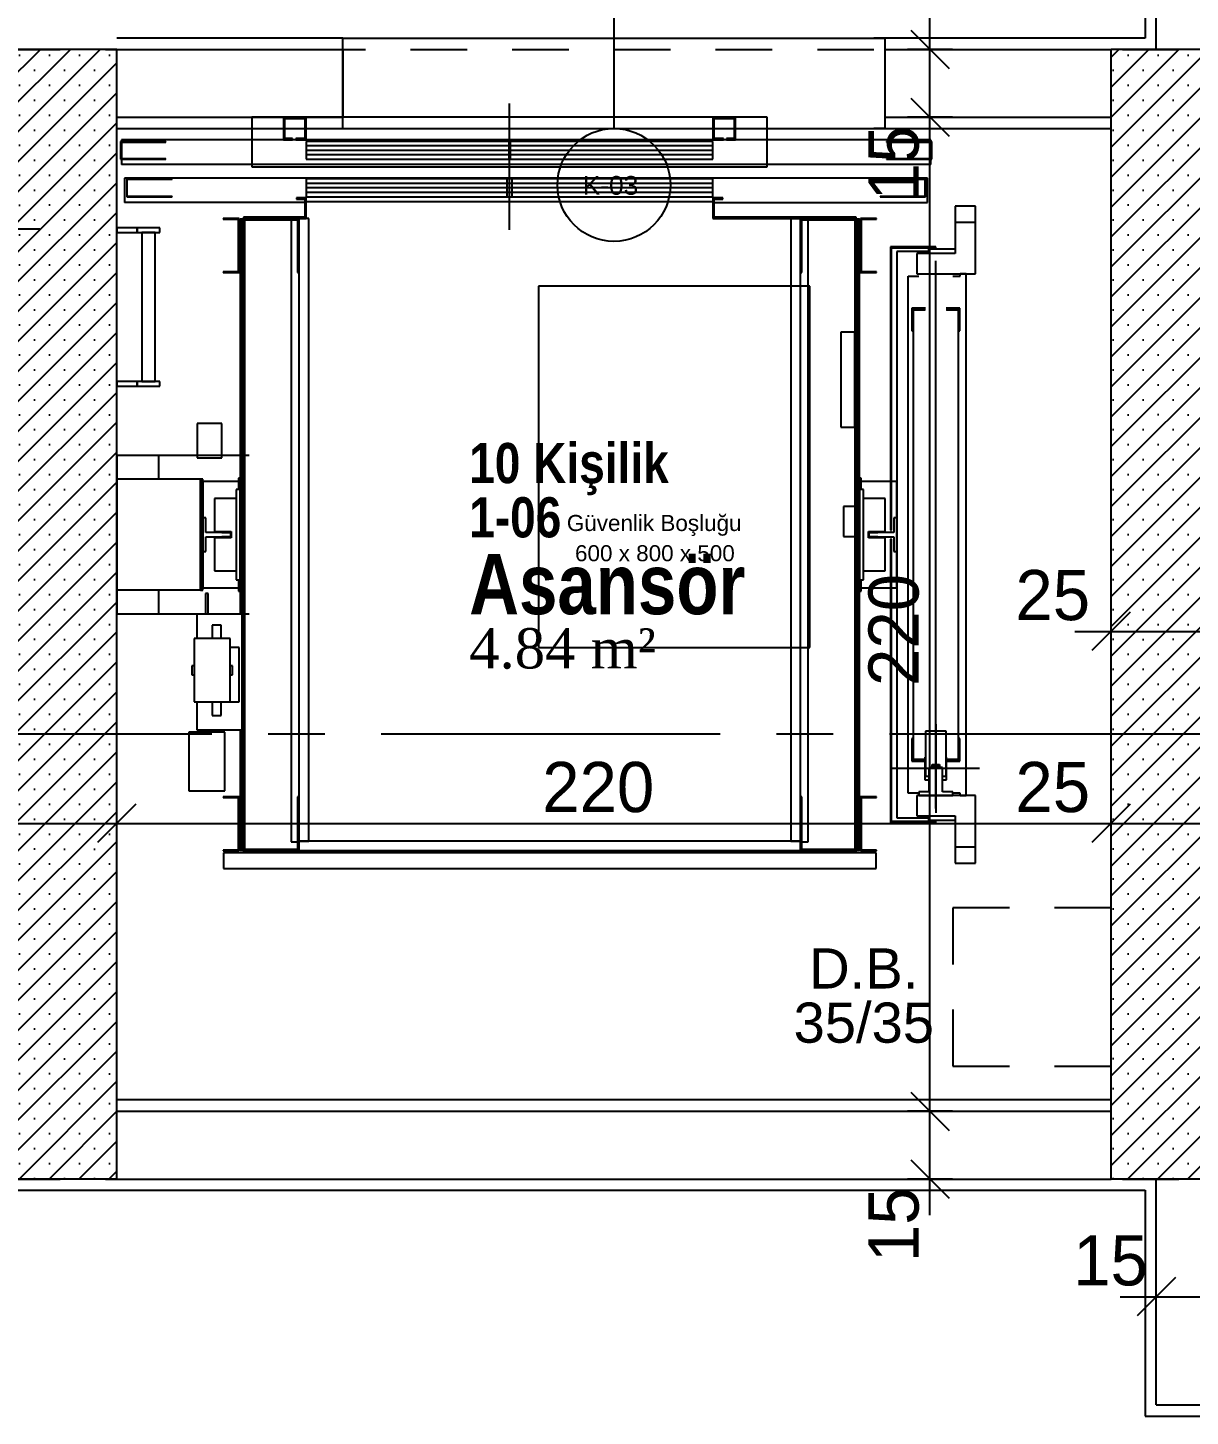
# Model space of a CAD drawing. Header units: metres. Extents: x -220 to 294, y -29 to 18.
# Drawn here: x -53.28 to -50.708, y -0.725 to 2.348 of the extents above; entities that cross this region are included whole.
import ezdxf

# ---------------------------------------------------------------- set-up
doc = ezdxf.new("R2010")
doc.units = ezdxf.units.M
doc.header["$MEASUREMENT"] = 0
for name, pattern in [('CENTER2', [1.125, 0.75, -0.125, 0.125, -0.125]), ('DASHED4', [0.1875, 0.125, -0.0625]), ('HIDDEN2', [0.1875, 0.125, -0.0625])]:
    doc.linetypes.add(name, pattern=pattern)
for name, color, linetype in [('Aks', 7, 'Continuous'), ('Duvar', 7, 'Continuous'), ('Kapi_Pencere', 7, 'Continuous'), ('Kot', 7, 'Continuous'), ('Mahal', 7, 'Continuous'), ('Olculendirme', 7, 'Continuous'), ('Panel', 7, 'Continuous'), ('Rota', 7, 'Continuous'), ('Standart', 7, 'Continuous')]:
    doc.layers.add(name, color=color, linetype=linetype)
doc.styles.add('arial unicode ms_1_0', font='ARIALUNI.ttf', dxfattribs={"height": 0.2})
doc.styles.add('arial_1_18', font='arial.ttf', dxfattribs={"height": 0.2})
doc.styles.add('comic sans ms_1_18', font='comic.ttf', dxfattribs={"height": 0.2})
doc.styles.add('swis721 cn btbold_1_18', font='swisscb.ttf', dxfattribs={"height": 0.2})
doc.styles.add('times new roman tur_1_18', font='times.ttf', dxfattribs={"height": 0.2})

msp = doc.modelspace()

# ---------------------------------------------------------------- hatches: boundary and pattern name
at = {"layer": 'Panel', "linetype": 'Continuous', "lineweight": -3}
h = msp.add_hatch(dxfattribs=at)
h.set_pattern_fill('SACNCR', color=59, scale=0.5, style=0)
h.paths.add_polyline_path([(-53.333, -0.2), (-53.333, 2.3), (-53.083, 2.3), (-53.083, -0.2)])
h = msp.add_hatch(dxfattribs=at)
h.set_pattern_fill('SACNCR', color=59, scale=0.5, style=0)
h.paths.add_polyline_path([(-50.883, -0.2), (-50.883, 2.3), (-50.633, 2.3), (-50.633, -0.2)])

# ---------------------------------------------------------------- linework, layer by layer
at = {"layer": 'Aks', "color": 248, "linetype": 'HIDDEN2', "lineweight": -3}
for points in [[(-61.883, 2.3), (-44.7342, 2.3)], [(-61.883, -0.2), (-44.7342, -0.2)]]:
    msp.add_lwpolyline(points, dxfattribs=at)
at = {"layer": 'Duvar', "color": 187, "linetype": 'Continuous', "lineweight": -3}
for points in [[(-50.808, 2.7), (-50.808, 2.325)], [(-52.583, 2.325), (-53.083, 2.325)], [(-52.583, 2.325), (-52.558, 2.325)], [(-51.383, 2.325), (-51.408, 2.325)], [(-50.808, 2.325), (-51.383, 2.325)], [(-53.083, 2.125), (-52.583, 2.125)], [(-52.583, 2.125), (-52.558, 2.125)], [(-51.383, 2.125), (-51.408, 2.125)], [(-51.383, 2.125), (-50.883, 2.125)], [(-50.883, -0.025), (-53.083, -0.025)], [(-55.6579, -0.225), (-53.083, -0.225)], [(-53.083, -0.225), (-50.808, -0.225)], [(-50.808, -0.225), (-50.808, -0.725)], [(-50.808, -0.725), (-48.683, -0.725)]]:
    msp.add_lwpolyline(points, dxfattribs=at)
at = {"layer": 'Duvar', "color": 166, "linetype": 'Continuous', "lineweight": -3}
for points in [[(-50.783, 2.3), (-50.783, 2.7)], [(-53.083, 2.3), (-52.583, 2.3)], [(-52.583, 2.3), (-52.583, 2.15)], [(-51.383, 2.3), (-50.883, 2.3)], [(-51.383, 2.15), (-51.383, 2.3)], [(-53.083, 2.15), (-52.583, 2.15)], [(-51.383, 2.15), (-50.883, 2.15)], [(-53.083, -0.05), (-50.883, -0.05)], [(-53.083, -0.2), (-50.883, -0.2)], [(-50.783, -0.7), (-50.783, -0.2)], [(-50.783, -0.7), (-48.683, -0.7)]]:
    msp.add_lwpolyline(points, dxfattribs=at)
at = {"layer": 'Kapi_Pencere', "color": 98, "linetype": 'Continuous', "lineweight": -3}
for points in [[(-51.983, 2.525), (-51.983, 2.125)], [(-52.583, 2.325), (-51.383, 2.325)], [(-52.583, 2.125), (-52.583, 2.325)], [(-51.383, 2.125), (-51.383, 2.325)], [(-52.583, 2.125), (-51.383, 2.125)]]:
    msp.add_lwpolyline(points, dxfattribs=at)
msp.add_circle((-51.983, 2), 0.125, dxfattribs=at)
at = {"layer": 'Olculendirme', "color": 47, "linetype": 'Continuous', "lineweight": -3}
for points in [[(-51.2839, -0.28), (-51.2839, 9.08)], [(-51.2339, 2.3), (-51.3339, 2.3)], [(-51.2339, 2.15), (-51.3339, 2.15)], [(-55.913, 1.903), (-53.253, 1.903)], [(-50.883, 0.9618), (-50.883, 1.0618)], [(-50.963, 1.0118), (-48.603, 1.0118)], [(-53.083, 0.537), (-53.083, 0.637)], [(-50.883, 0.537), (-50.883, 0.637)], [(-61.963, 0.587), (-44.6542, 0.587)], [(-51.2339, -0.05), (-51.3339, -0.05)], [(-51.2339, -0.2), (-51.3339, -0.2)], [(-50.783, -0.5105), (-50.783, -0.4105)], [(-50.863, -0.4605), (-48.603, -0.4605)]]:
    msp.add_lwpolyline(points, dxfattribs=at)
at = {"layer": 'Olculendirme', "color": 59, "linetype": 'Continuous', "lineweight": -3}
for points in [[(-51.3263, 2.3424), (-51.2415, 2.2576)], [(-51.3263, 2.1924), (-51.2415, 2.1076)], [(-50.8406, 1.0542), (-50.9254, 0.9693)], [(-53.0406, 0.6295), (-53.1254, 0.5446)], [(-50.8406, 0.6295), (-50.9254, 0.5446)], [(-51.3263, -0.0076), (-51.2415, -0.0924)], [(-51.3263, -0.1576), (-51.2415, -0.2424)], [(-50.7406, -0.4181), (-50.8254, -0.5029)]]:
    msp.add_lwpolyline(points, dxfattribs=at)
at = {"layer": 'Panel', "color": 177, "linetype": 'Continuous', "lineweight": -3}
for points in [[(-53.083, 2.3), (-53.333, 2.3)], [(-53.083, -0.2), (-53.083, 2.3)], [(-50.633, 2.3), (-50.883, 2.3)], [(-50.883, -0.2), (-50.883, 2.3)], [(-53.083, -0.2), (-53.333, -0.2)], [(-50.633, -0.2), (-50.883, -0.2)]]:
    msp.add_lwpolyline(points, dxfattribs=at)
at = {"layer": 'Rota', "color": 6, "linetype": 'DASHED4', "lineweight": -3}
for points in [[(-51.233, 0.4), (-51.233, 0.05)], [(-50.883, 0.4), (-51.233, 0.4)], [(-50.883, 0.05), (-50.883, 0.4)], [(-51.233, 0.05), (-50.883, 0.05)]]:
    msp.add_lwpolyline(points, dxfattribs=at)
at = {"layer": 'Standart', "color": 47, "linetype": 'Continuous', "lineweight": -3}
for points in [[(-52.214, 1.901), (-52.214, 2.18)], [(-51.644, 2.15), (-52.784, 2.15)], [(-52.784, 2.15), (-52.784, 2.04)], [(-52.714, 2.15), (-52.714, 2.1)], [(-52.664, 2.15), (-52.714, 2.15)], [(-52.711, 2.103), (-52.711, 2.147)], [(-52.711, 2.147), (-52.667, 2.147)], [(-52.667, 2.147), (-52.667, 2.103)], [(-52.664, 2.1), (-52.664, 2.15)], [(-51.764, 2.15), (-51.764, 2.1)], [(-51.714, 2.15), (-51.764, 2.15)], [(-51.761, 2.103), (-51.761, 2.147)], [(-51.761, 2.147), (-51.717, 2.147)], [(-51.717, 2.147), (-51.717, 2.103)], [(-51.714, 2.1), (-51.714, 2.15)], [(-51.644, 2.04), (-51.644, 2.15)], [(-52.9749, 2.096), (-53.0749, 2.096)], [(-53.0749, 2.096), (-53.0749, 2.057)], [(-53.0739, 2.095), (-52.9749, 2.095)], [(-53.0739, 2.058), (-53.0739, 2.095)], [(-53.0729, 2.1), (-53.0729, 2.045)], [(-51.282, 2.1), (-53.0729, 2.1)], [(-52.9749, 2.095), (-52.9749, 2.096)], [(-52.714, 2.1), (-52.694, 2.1)], [(-52.694, 2.103), (-52.711, 2.103)], [(-52.694, 2.1), (-52.694, 2.103)], [(-52.687, 2.103), (-52.687, 2.1)], [(-52.667, 2.103), (-52.687, 2.103)], [(-52.687, 2.1), (-52.664, 2.1)], [(-52.215, 2.096), (-52.6639, 2.096)], [(-52.6639, 2.096), (-52.6639, 2.057)], [(-52.215, 2.057), (-52.215, 2.096)], [(-51.764, 2.096), (-52.2129, 2.096)], [(-52.2129, 2.096), (-52.2129, 2.057)], [(-51.764, 2.1), (-51.741, 2.1)], [(-51.764, 2.057), (-51.764, 2.096)], [(-51.741, 2.103), (-51.761, 2.103)], [(-51.741, 2.1), (-51.741, 2.103)], [(-51.734, 2.103), (-51.734, 2.1)], [(-51.717, 2.103), (-51.734, 2.103)], [(-51.734, 2.1), (-51.714, 2.1)], [(-51.28, 2.096), (-51.38, 2.096)], [(-51.38, 2.096), (-51.38, 2.095)], [(-51.38, 2.095), (-51.281, 2.095)], [(-51.282, 2.045), (-51.282, 2.1)], [(-51.281, 2.095), (-51.281, 2.058)], [(-51.28, 2.057), (-51.28, 2.096)], [(-52.215, 2.0862), (-52.664, 2.0862)], [(-52.215, 2.0765), (-52.664, 2.0765)], [(-52.215, 2.0667), (-52.664, 2.0667)], [(-51.764, 2.0862), (-52.213, 2.0862)], [(-51.764, 2.0765), (-52.213, 2.0765)], [(-51.764, 2.0667), (-52.213, 2.0667)], [(-53.0749, 2.057), (-52.9749, 2.057)], [(-52.9749, 2.058), (-53.0739, 2.058)], [(-51.282, 2.045), (-53.0729, 2.045)], [(-52.9749, 2.057), (-52.9749, 2.058)], [(-52.784, 2.04), (-51.644, 2.04)], [(-52.6639, 2.057), (-52.215, 2.057)], [(-52.2129, 2.057), (-51.764, 2.057)], [(-51.281, 2.058), (-51.38, 2.058)], [(-51.38, 2.058), (-51.38, 2.057)], [(-51.38, 2.057), (-51.28, 2.057)], [(-53.0659, 2.015), (-53.0659, 1.961)], [(-51.289, 2.015), (-53.0659, 2.015)], [(-52.9609, 2.0135), (-53.0609, 2.0135)], [(-53.0609, 2.0135), (-53.0609, 1.9735)], [(-53.0599, 2.0125), (-52.9609, 2.0125)], [(-53.0599, 1.9745), (-53.0599, 2.0125)], [(-52.9609, 2.0125), (-52.9609, 2.0135)], [(-52.208, 2.0035), (-52.664, 2.0035)], [(-52.208, 2.0135), (-52.6639, 2.0135)], [(-52.6639, 2.0135), (-52.6639, 1.9735)], [(-51.764, 2.0035), (-52.22, 2.0035)], [(-51.764, 2.0135), (-52.2199, 2.0135)], [(-52.2199, 2.0135), (-52.2199, 1.9735)], [(-52.208, 1.9735), (-52.208, 2.0135)], [(-51.764, 1.9735), (-51.764, 2.0135)], [(-51.294, 2.0135), (-51.394, 2.0135)], [(-51.394, 2.0135), (-51.394, 2.0125)], [(-51.394, 2.0125), (-51.295, 2.0125)], [(-51.295, 2.0125), (-51.295, 1.9745)], [(-51.294, 1.9735), (-51.294, 2.0135)], [(-51.289, 1.961), (-51.289, 2.015)], [(-53.0609, 1.9735), (-52.9609, 1.9735)], [(-52.9609, 1.9745), (-53.0599, 1.9745)], [(-52.9609, 1.9735), (-52.9609, 1.9745)], [(-52.664, 1.9715), (-52.6855, 1.9715)], [(-52.6855, 1.9715), (-52.6855, 1.9685)], [(-52.6855, 1.9685), (-52.667, 1.9685)], [(-52.667, 1.9685), (-52.667, 1.929)], [(-52.208, 1.9935), (-52.664, 1.9935)], [(-52.208, 1.9835), (-52.664, 1.9835)], [(-52.664, 1.926), (-52.664, 1.9715)], [(-52.6639, 1.9735), (-52.208, 1.9735)], [(-51.764, 1.9935), (-52.22, 1.9935)], [(-51.764, 1.9835), (-52.22, 1.9835)], [(-52.2199, 1.9735), (-51.764, 1.9735)], [(-51.7425, 1.9715), (-51.764, 1.9715)], [(-51.764, 1.9715), (-51.764, 1.926)], [(-51.761, 1.9685), (-51.7425, 1.9685)], [(-51.761, 1.929), (-51.761, 1.9685)], [(-51.7425, 1.9685), (-51.7425, 1.9715)], [(-51.295, 1.9745), (-51.394, 1.9745)], [(-51.394, 1.9745), (-51.394, 1.9735)], [(-51.394, 1.9735), (-51.294, 1.9735)], [(-52.667, 1.961), (-53.0659, 1.961)], [(-51.764, 1.9625), (-52.664, 1.9625)], [(-51.761, 1.961), (-51.289, 1.961)], [(-51.183, 1.953), (-51.228, 1.953)], [(-51.228, 1.953), (-51.228, 1.917)], [(-51.183, 1.917), (-51.183, 1.953)], [(-52.8125, 1.926), (-52.8475, 1.926)], [(-52.8475, 1.926), (-52.8475, 1.924)], [(-52.8475, 1.924), (-52.8145, 1.924)], [(-52.8145, 1.924), (-52.8145, 1.808)], [(-52.8125, 1.806), (-52.8125, 1.926)], [(-52.807, 1.924), (-52.81, 1.924)], [(-52.81, 1.924), (-52.81, 1.05)], [(-52.807, 1.05), (-52.807, 1.924)], [(-52.803, 1.924), (-52.807, 1.924)], [(-52.807, 1.924), (-52.807, 1.05)], [(-52.667, 1.929), (-52.803, 1.929)], [(-52.803, 1.929), (-52.803, 0.523)], [(-52.8, 1.926), (-52.664, 1.926)], [(-52.8, 0.526), (-52.8, 1.926)], [(-52.68, 1.926), (-52.8, 1.926)], [(-52.8, 1.926), (-52.8, 1.923)], [(-52.8, 1.923), (-52.683, 1.923)], [(-52.697, 1.923), (-52.697, 0.546)], [(-52.683, 1.923), (-52.683, 1.806)], [(-52.68, 1.806), (-52.68, 1.926)], [(-52.658, 1.926), (-52.68, 1.926)], [(-52.68, 1.926), (-52.68, 0.548)], [(-52.658, 0.548), (-52.658, 1.926)], [(-51.764, 1.926), (-51.45, 1.926)], [(-51.45, 1.929), (-51.761, 1.929)], [(-51.57, 1.926), (-51.592, 1.926)], [(-51.592, 1.926), (-51.592, 0.548)], [(-51.57, 1.926), (-51.57, 1.806)], [(-51.45, 1.926), (-51.57, 1.926)], [(-51.57, 0.548), (-51.57, 1.926)], [(-51.567, 1.806), (-51.567, 1.923)], [(-51.567, 1.923), (-51.45, 1.923)], [(-51.553, 0.546), (-51.553, 1.923)], [(-51.447, 1.929), (-51.45, 1.929)], [(-51.45, 1.929), (-51.45, 0.526)], [(-51.45, 1.926), (-51.45, 1.929)], [(-51.45, 1.923), (-51.45, 1.926)], [(-51.447, 0.523), (-51.447, 1.929)], [(-51.443, 1.924), (-51.447, 1.924)], [(-51.44, 1.924), (-51.443, 1.924)], [(-51.443, 1.924), (-51.443, 0.528)], [(-51.443, 0.528), (-51.443, 1.924)], [(-51.44, 0.528), (-51.44, 1.924)], [(-51.4375, 1.926), (-51.4375, 1.806)], [(-51.4025, 1.926), (-51.4375, 1.926)], [(-51.4355, 1.808), (-51.4355, 1.924)], [(-51.4355, 1.924), (-51.4025, 1.924)], [(-51.4025, 1.924), (-51.4025, 1.926)], [(-51.183, 1.917), (-51.228, 1.917)], [(-51.228, 1.917), (-51.228, 1.848)], [(-51.183, 1.917), (-51.228, 1.917)], [(-51.228, 1.917), (-51.228, 1.848)], [(-51.183, 1.803), (-51.183, 1.917)], [(-51.183, 1.803), (-51.183, 1.917)], [(-53.083, 1.905), (-53.083, 1.895)], [(-53.038, 1.905), (-53.083, 1.905)], [(-53.083, 1.895), (-53.038, 1.895)], [(-52.988, 1.905), (-53.038, 1.905)], [(-53.038, 1.905), (-53.038, 1.895)], [(-53.038, 1.895), (-53.038, 1.905)], [(-53.038, 1.895), (-52.988, 1.895)], [(-52.998, 1.895), (-53.028, 1.895)], [(-53.028, 1.895), (-53.028, 1.565)], [(-52.998, 1.565), (-52.998, 1.895)], [(-52.988, 1.895), (-52.988, 1.905)], [(-51.271, 1.863), (-51.371, 1.863)], [(-51.371, 1.863), (-51.371, 1.236)], [(-51.369, 1.861), (-51.271, 1.861)], [(-51.369, 1.236), (-51.369, 1.861)], [(-51.287, 1.853), (-51.357, 1.853)], [(-51.357, 1.853), (-51.357, 0.599)], [(-51.228, 1.848), (-51.313, 1.848)], [(-51.313, 1.848), (-51.313, 1.803)], [(-51.228, 1.848), (-51.313, 1.848)], [(-51.313, 1.848), (-51.313, 1.803)], [(-51.228, 1.858), (-51.287, 1.858)], [(-51.287, 1.858), (-51.287, 1.848)], [(-51.271, 1.861), (-51.271, 1.863)], [(-51.271, 0.62), (-51.271, 1.832)], [(-52.8145, 1.808), (-52.8475, 1.808)], [(-52.8475, 1.808), (-52.8475, 1.806)], [(-52.8475, 1.806), (-52.8125, 1.806)], [(-52.683, 1.806), (-52.68, 1.806)], [(-51.57, 1.806), (-51.567, 1.806)], [(-51.4375, 1.806), (-51.4025, 1.806)], [(-51.4025, 1.808), (-51.4355, 1.808)], [(-51.4025, 1.806), (-51.4025, 1.808)], [(-51.332, 1.798), (-51.3085, 1.798)], [(-51.332, 0.654), (-51.332, 1.798)], [(-51.313, 1.803), (-51.183, 1.803)], [(-51.313, 1.803), (-51.183, 1.803)], [(-51.2335, 1.798), (-51.217, 1.798)], [(-51.204, 1.803), (-51.217, 1.803)], [(-51.217, 1.798), (-51.217, 1.803)], [(-51.204, 0.649), (-51.204, 1.803)], [(-51.55, 1.776), (-52.15, 1.776)], [(-52.15, 1.776), (-52.15, 0.976)], [(-51.55, 0.976), (-51.55, 1.776)], [(-51.294, 1.727), (-51.324, 1.727)], [(-51.324, 1.727), (-51.324, 1.677)], [(-51.321, 1.724), (-51.294, 1.724)], [(-51.321, 1.677), (-51.321, 1.724)], [(-51.295, 1.723), (-51.321, 1.723)], [(-51.321, 1.723), (-51.321, 0.729)], [(-51.218, 1.727), (-51.248, 1.727)], [(-51.248, 1.724), (-51.221, 1.724)], [(-51.221, 1.723), (-51.247, 1.723)], [(-51.221, 1.724), (-51.221, 1.677)], [(-51.221, 0.729), (-51.221, 1.723)], [(-51.218, 1.677), (-51.218, 1.727)], [(-51.45, 1.674), (-51.481, 1.674)], [(-51.481, 1.674), (-51.481, 1.464)], [(-51.45, 1.464), (-51.45, 1.674)], [(-51.324, 1.677), (-51.321, 1.677)], [(-51.221, 1.677), (-51.218, 1.677)], [(-53.083, 1.565), (-53.083, 1.555)], [(-53.038, 1.565), (-53.083, 1.565)], [(-53.083, 1.555), (-53.038, 1.555)], [(-52.988, 1.565), (-53.038, 1.565)], [(-53.038, 1.565), (-53.038, 1.555)], [(-53.038, 1.555), (-53.038, 1.565)], [(-53.038, 1.555), (-52.988, 1.555)], [(-53.028, 1.565), (-52.998, 1.565)], [(-52.988, 1.555), (-52.988, 1.565)], [(-52.905, 1.472), (-52.905, 1.396)], [(-52.851, 1.472), (-52.905, 1.472)], [(-52.851, 1.396), (-52.851, 1.472)], [(-51.481, 1.464), (-51.45, 1.464)], [(-52.79, 1.401), (-53.083, 1.401)], [(-53.083, 1.401), (-53.083, 1.051)], [(-52.99, 1.3485), (-52.99, 1.401)], [(-52.905, 1.396), (-52.851, 1.396)], [(-52.898, 1.3485), (-53.083, 1.3485)], [(-52.898, 1.1035), (-52.898, 1.3485)], [(-52.893, 1.3485), (-52.898, 1.3485)], [(-52.898, 1.3485), (-52.898, 1.1035)], [(-52.893, 1.1035), (-52.893, 1.3485)], [(-52.814, 1.344), (-52.893, 1.344)], [(-52.893, 1.344), (-52.893, 1.2635)], [(-52.81, 1.326), (-52.819, 1.326)], [(-52.819, 1.326), (-52.819, 1.126)], [(-52.81, 1.351), (-52.814, 1.351)], [(-52.814, 1.351), (-52.814, 1.326)], [(-52.81, 1.333), (-52.811, 1.333)], [(-52.811, 1.333), (-52.811, 1.119)], [(-51.436, 1.351), (-51.44, 1.351)], [(-51.439, 1.333), (-51.44, 1.333)], [(-51.431, 1.326), (-51.44, 1.326)], [(-51.439, 1.119), (-51.439, 1.333)], [(-51.436, 1.326), (-51.436, 1.351)], [(-51.371, 1.344), (-51.436, 1.344)], [(-51.431, 1.126), (-51.431, 1.326)], [(-51.357, 1.344), (-51.369, 1.344)], [(-51.357, 1.2635), (-51.357, 1.344)], [(-52.819, 1.306), (-52.867, 1.306)], [(-52.867, 1.306), (-52.867, 1.233)], [(-51.439, 1.31), (-51.445, 1.31)], [(-51.445, 1.31), (-51.445, 1.142)], [(-51.439, 1.31), (-51.445, 1.31)], [(-51.445, 1.31), (-51.445, 1.142)], [(-51.439, 1.142), (-51.439, 1.31)], [(-51.439, 1.142), (-51.439, 1.31)], [(-51.383, 1.306), (-51.431, 1.306)], [(-51.383, 1.233), (-51.383, 1.306)], [(-52.893, 1.2635), (-52.893, 1.1885)], [(-52.886, 1.2635), (-52.893, 1.2635)], [(-52.886, 1.231), (-52.886, 1.2635)], [(-51.445, 1.288), (-51.475, 1.288)], [(-51.475, 1.288), (-51.475, 1.222)], [(-51.445, 1.288), (-51.475, 1.288)], [(-51.475, 1.288), (-51.475, 1.222)], [(-51.357, 1.2635), (-51.364, 1.2635)], [(-51.364, 1.2635), (-51.364, 1.231)], [(-51.357, 1.1885), (-51.357, 1.2635)], [(-52.831, 1.231), (-52.886, 1.231)], [(-52.867, 1.233), (-52.83, 1.233)], [(-52.851, 1.233), (-52.851, 1.231)], [(-52.851, 1.231), (-52.831, 1.231)], [(-52.831, 1.221), (-52.831, 1.231)], [(-52.831, 1.231), (-52.831, 1.221)], [(-52.83, 1.233), (-52.83, 1.219)], [(-51.42, 1.219), (-51.42, 1.233)], [(-51.42, 1.233), (-51.383, 1.233)], [(-51.364, 1.231), (-51.419, 1.231)], [(-51.419, 1.231), (-51.419, 1.221)], [(-51.419, 1.221), (-51.419, 1.231)], [(-51.419, 1.231), (-51.399, 1.231)], [(-51.399, 1.231), (-51.399, 1.233)], [(-51.371, 1.236), (-51.369, 1.236)], [(-52.886, 1.221), (-52.831, 1.221)], [(-52.886, 1.1885), (-52.886, 1.221)], [(-52.83, 1.219), (-52.867, 1.219)], [(-52.867, 1.219), (-52.867, 1.146)], [(-52.851, 1.221), (-52.851, 1.219)], [(-52.831, 1.221), (-52.851, 1.221)], [(-51.475, 1.222), (-51.445, 1.222)], [(-51.475, 1.222), (-51.445, 1.222)], [(-51.383, 1.219), (-51.42, 1.219)], [(-51.419, 1.221), (-51.364, 1.221)], [(-51.399, 1.221), (-51.419, 1.221)], [(-51.399, 1.219), (-51.399, 1.221)], [(-51.383, 1.146), (-51.383, 1.219)], [(-51.369, 1.216), (-51.371, 1.216)], [(-51.371, 1.216), (-51.371, 0.589)], [(-51.369, 0.591), (-51.369, 1.216)], [(-51.364, 1.221), (-51.364, 1.1885)], [(-52.893, 1.1885), (-52.886, 1.1885)], [(-52.893, 1.1885), (-52.893, 1.108)], [(-51.364, 1.1885), (-51.357, 1.1885)], [(-51.357, 1.108), (-51.357, 1.1885)], [(-52.867, 1.146), (-52.819, 1.146)], [(-51.445, 1.142), (-51.439, 1.142)], [(-51.445, 1.142), (-51.439, 1.142)], [(-51.431, 1.146), (-51.383, 1.146)], [(-52.893, 1.108), (-52.814, 1.108)], [(-52.819, 1.126), (-52.81, 1.126)], [(-52.814, 1.126), (-52.814, 1.101)], [(-52.811, 1.119), (-52.81, 1.119)], [(-51.44, 1.126), (-51.431, 1.126)], [(-51.44, 1.119), (-51.439, 1.119)], [(-51.436, 1.101), (-51.436, 1.126)], [(-51.436, 1.108), (-51.371, 1.108)], [(-51.369, 1.108), (-51.357, 1.108)], [(-52.898, 1.1035), (-53.083, 1.1035)], [(-52.99, 1.051), (-52.99, 1.1035)], [(-52.898, 1.1035), (-52.893, 1.1035)], [(-52.881, 1.096), (-52.887, 1.096)], [(-52.887, 1.096), (-52.887, 1.05)], [(-52.881, 1.05), (-52.881, 1.096)], [(-52.814, 1.101), (-52.81, 1.101)], [(-51.44, 1.101), (-51.436, 1.101)], [(-53.083, 1.051), (-52.79, 1.051)], [(-52.806, 1.05), (-52.906, 1.05)], [(-52.906, 1.05), (-52.906, 0.996)], [(-52.806, 0.794), (-52.806, 1.05)], [(-52.872, 1.026), (-52.872, 1.0184)], [(-52.852, 1.026), (-52.872, 1.026)], [(-52.872, 1.0184), (-52.872, 0.9967)], [(-52.852, 1.0184), (-52.852, 1.026)], [(-52.852, 0.9967), (-52.852, 1.0184)], [(-52.832, 0.996), (-52.912, 0.996)], [(-52.912, 0.996), (-52.912, 0.856)], [(-52.872, 0.9967), (-52.872, 0.996)], [(-52.852, 0.996), (-52.852, 0.9967)], [(-52.832, 0.856), (-52.832, 0.996)], [(-52.812, 0.976), (-52.832, 0.976)], [(-52.812, 0.856), (-52.812, 0.976)], [(-52.15, 0.976), (-51.55, 0.976)], [(-52.917, 0.936), (-52.917, 0.9352)], [(-52.912, 0.936), (-52.917, 0.936)], [(-52.917, 0.9352), (-52.917, 0.9331)], [(-52.917, 0.9331), (-52.917, 0.9298)], [(-52.917, 0.9298), (-52.917, 0.926)], [(-52.917, 0.926), (-52.917, 0.9222)], [(-52.917, 0.9222), (-52.917, 0.9189)], [(-52.827, 0.936), (-52.832, 0.936)], [(-52.827, 0.9352), (-52.827, 0.936)], [(-52.827, 0.9331), (-52.827, 0.9352)], [(-52.827, 0.9298), (-52.827, 0.9331)], [(-52.827, 0.926), (-52.827, 0.9298)], [(-52.827, 0.9222), (-52.827, 0.926)], [(-52.827, 0.9189), (-52.827, 0.9222)], [(-52.917, 0.9189), (-52.917, 0.9168)], [(-52.917, 0.9168), (-52.917, 0.916)], [(-52.917, 0.916), (-52.912, 0.916)], [(-52.832, 0.916), (-52.827, 0.916)], [(-52.827, 0.9168), (-52.827, 0.9189)], [(-52.827, 0.916), (-52.827, 0.9168)], [(-52.912, 0.856), (-52.832, 0.856)], [(-52.906, 0.856), (-52.906, 0.794)], [(-52.872, 0.856), (-52.872, 0.8553)], [(-52.872, 0.8553), (-52.872, 0.8336)], [(-52.872, 0.8336), (-52.872, 0.826)], [(-52.852, 0.8553), (-52.852, 0.856)], [(-52.852, 0.8336), (-52.852, 0.8553)], [(-52.852, 0.826), (-52.852, 0.8336)], [(-52.832, 0.856), (-52.812, 0.856)], [(-52.872, 0.826), (-52.852, 0.826)], [(-51.271, 0.8065), (-51.271, 0.6105)], [(-52.844, 0.789), (-52.924, 0.789)], [(-52.924, 0.789), (-52.924, 0.659)], [(-52.906, 0.794), (-52.806, 0.794)], [(-52.887, 0.794), (-52.887, 0.789)], [(-52.881, 0.789), (-52.881, 0.794)], [(-52.844, 0.659), (-52.844, 0.789)], [(-52.81, 0.794), (-52.81, 0.528)], [(-52.807, 0.528), (-52.807, 0.794)], [(-52.807, 0.794), (-52.807, 0.528)], [(-51.324, 0.775), (-51.324, 0.725)], [(-51.321, 0.775), (-51.324, 0.775)], [(-51.321, 0.728), (-51.321, 0.775)], [(-51.248, 0.7915), (-51.294, 0.7915)], [(-51.294, 0.7915), (-51.294, 0.6915)], [(-51.248, 0.6915), (-51.248, 0.7915)], [(-51.221, 0.775), (-51.221, 0.728)], [(-51.218, 0.775), (-51.221, 0.775)], [(-51.218, 0.725), (-51.218, 0.775)], [(-51.1745, 0.7085), (-51.3675, 0.7085)], [(-51.324, 0.725), (-51.294, 0.725)], [(-51.321, 0.729), (-51.295, 0.729)], [(-51.294, 0.728), (-51.321, 0.728)], [(-51.294, 0.7335), (-51.295, 0.7335)], [(-51.295, 0.7335), (-51.295, 0.728)], [(-51.295, 0.725), (-51.295, 0.6835)], [(-51.256, 0.711), (-51.286, 0.711)], [(-51.286, 0.711), (-51.286, 0.657)], [(-51.279, 0.7175), (-51.263, 0.7175)], [(-51.279, 0.711), (-51.279, 0.7175)], [(-51.279, 0.715), (-51.263, 0.715)], [(-51.2745, 0.711), (-51.2745, 0.7135)], [(-51.2745, 0.7135), (-51.2675, 0.7135)], [(-51.2675, 0.7135), (-51.2675, 0.711)], [(-51.263, 0.7175), (-51.263, 0.711)], [(-51.256, 0.657), (-51.256, 0.711)], [(-51.247, 0.7335), (-51.248, 0.7335)], [(-51.221, 0.728), (-51.248, 0.728)], [(-51.248, 0.725), (-51.218, 0.725)], [(-51.247, 0.728), (-51.247, 0.7335)], [(-51.247, 0.729), (-51.221, 0.729)], [(-51.247, 0.6835), (-51.247, 0.725)], [(-51.295, 0.6835), (-51.286, 0.6835)], [(-51.294, 0.6915), (-51.286, 0.6915)], [(-51.256, 0.6915), (-51.248, 0.6915)], [(-51.256, 0.6835), (-51.247, 0.6835)], [(-52.924, 0.659), (-52.844, 0.659)], [(-52.8125, 0.646), (-52.8475, 0.646)], [(-52.8475, 0.646), (-52.8475, 0.644)], [(-52.8125, 0.526), (-52.8125, 0.646)], [(-52.68, 0.646), (-52.683, 0.646)], [(-52.683, 0.646), (-52.683, 0.529)], [(-52.68, 0.526), (-52.68, 0.646)], [(-51.567, 0.646), (-51.57, 0.646)], [(-51.57, 0.646), (-51.57, 0.526)], [(-51.567, 0.529), (-51.567, 0.646)], [(-51.4375, 0.646), (-51.4375, 0.526)], [(-51.4025, 0.646), (-51.4375, 0.646)], [(-51.4025, 0.644), (-51.4025, 0.646)], [(-51.3085, 0.654), (-51.332, 0.654)], [(-51.183, 0.649), (-51.313, 0.649)], [(-51.313, 0.649), (-51.313, 0.604)], [(-51.183, 0.649), (-51.313, 0.649)], [(-51.313, 0.649), (-51.313, 0.604)], [(-51.286, 0.657), (-51.3085, 0.657)], [(-51.3085, 0.657), (-51.3085, 0.649)], [(-51.3085, 0.649), (-51.2335, 0.649)], [(-51.2335, 0.657), (-51.256, 0.657)], [(-51.2335, 0.649), (-51.2335, 0.657)], [(-51.217, 0.654), (-51.2335, 0.654)], [(-51.217, 0.649), (-51.217, 0.654)], [(-51.217, 0.649), (-51.204, 0.649)], [(-51.183, 0.535), (-51.183, 0.649)], [(-51.183, 0.535), (-51.183, 0.649)], [(-52.8475, 0.644), (-52.8145, 0.644)], [(-52.8145, 0.644), (-52.8145, 0.528)], [(-51.4355, 0.528), (-51.4355, 0.644)], [(-51.4355, 0.644), (-51.4025, 0.644)], [(-51.371, 0.589), (-51.271, 0.589)], [(-51.271, 0.591), (-51.369, 0.591)], [(-51.357, 0.599), (-51.287, 0.599)], [(-51.313, 0.604), (-51.228, 0.604)], [(-51.313, 0.604), (-51.228, 0.604)], [(-51.287, 0.604), (-51.287, 0.594)], [(-51.287, 0.594), (-51.228, 0.594)], [(-51.271, 0.589), (-51.271, 0.591)], [(-51.228, 0.604), (-51.228, 0.535)], [(-51.228, 0.604), (-51.228, 0.535)], [(-52.8145, 0.528), (-52.8475, 0.528)], [(-52.8475, 0.528), (-52.8475, 0.526)], [(-52.8475, 0.526), (-52.8125, 0.526)], [(-52.81, 0.528), (-52.807, 0.528)], [(-52.807, 0.528), (-52.803, 0.528)], [(-52.803, 0.523), (-51.447, 0.523)], [(-52.683, 0.529), (-52.8, 0.529)], [(-52.8, 0.529), (-52.8, 0.526)], [(-51.45, 0.526), (-52.8, 0.526)], [(-52.8, 0.526), (-52.68, 0.526)], [(-52.794, 0.523), (-52.794, 0.522)], [(-52.697, 0.546), (-52.683, 0.546)], [(-52.68, 0.548), (-52.68, 0.526)], [(-51.57, 0.548), (-52.68, 0.548)], [(-52.68, 0.548), (-52.658, 0.548)], [(-52.68, 0.526), (-51.57, 0.526)], [(-51.592, 0.548), (-51.57, 0.548)], [(-51.57, 0.526), (-51.57, 0.548)], [(-51.57, 0.526), (-51.45, 0.526)], [(-51.567, 0.546), (-51.553, 0.546)], [(-51.45, 0.529), (-51.567, 0.529)], [(-51.456, 0.522), (-51.456, 0.523)], [(-51.45, 0.526), (-51.45, 0.529)], [(-51.447, 0.528), (-51.443, 0.528)], [(-51.443, 0.528), (-51.44, 0.528)], [(-51.4375, 0.526), (-51.4025, 0.526)], [(-51.4025, 0.528), (-51.4355, 0.528)], [(-51.4025, 0.526), (-51.4025, 0.528)], [(-51.228, 0.535), (-51.228, 0.499)], [(-51.228, 0.535), (-51.183, 0.535)], [(-51.228, 0.535), (-51.183, 0.535)], [(-51.183, 0.499), (-51.183, 0.535)], [(-51.403, 0.522), (-52.847, 0.522)], [(-52.847, 0.522), (-52.847, 0.487)], [(-51.403, 0.487), (-51.403, 0.522)], [(-51.228, 0.499), (-51.183, 0.499)], [(-52.847, 0.487), (-51.403, 0.487)]]:
    msp.add_lwpolyline(points, dxfattribs=at)
at = {"layer": 'Standart', "color": 250, "linetype": 'CENTER2', "lineweight": -3}
msp.add_lwpolyline([(-62.6231, 0.7855), (-43.783, 0.7855)], dxfattribs=at)

# ---------------------------------------------------------------- texts
at = {"layer": 'Kapi_Pencere', "color": 98, "linetype": 'Continuous', "lineweight": -3, "style": 'arial_1_18'}
msp.add_text('K-03', height=0.04167, dxfattribs=at).set_placement((-52.0521, 1.9782))
at = {"layer": 'Kot', "color": 19, "linetype": 'Continuous', "lineweight": -3, "style": 'arial_1_18'}
for s, p in [(' D.B.', (-51.5856, 0.2216)), ('35/35', (-51.5856, 0.1016))]:
    msp.add_text(s, height=0.08889, dxfattribs=at).set_placement(p)
at = {"layer": 'Mahal', "color": 15, "linetype": 'Continuous', "lineweight": -3, "style": 'swis721 cn btbold_1_18'}
for s, height, p in [('10 Kişilik', 0.08889, (-52.3033, 1.34)), ('1-06', 0.08889, (-52.3033, 1.22)), ('Asansör', 0.13333, (-52.3033, 1.05))]:
    msp.add_text(s, height=height, dxfattribs=at).set_placement(p)
at = {"layer": 'Mahal', "color": 38, "linetype": 'Continuous', "lineweight": -3, "style": 'times new roman tur_1_18'}
msp.add_text('4.84 m²', height=0.08889, dxfattribs=at).set_placement((-52.3033, 0.93))
at = {"layer": 'Olculendirme', "color": 19, "linetype": 'Continuous', "lineweight": -3, "style": 'comic sans ms_1_18'}
for s, p in [('15', (-51.3089, 1.966)), ('220', (-51.3089, 0.8912)), ('15', (-51.3089, -0.384))]:
    msp.add_text(s, height=0.11111, rotation=90, dxfattribs=at).set_placement(p)
for s, p in [('25', (-51.0948, 1.0368)), ('220', (-52.1418, 0.612)), ('25', (-51.0948, 0.612)), ('15', (-50.967, -0.4355))]:
    msp.add_text(s, height=0.11111, dxfattribs=at).set_placement(p)
at = {"layer": 'Standart', "color": 47, "linetype": 'Continuous', "lineweight": -3, "style": 'arial unicode ms_1_0'}
for s, p in [('Güvenlik Boşluğu', (-52.0873, 1.2341)), ('600 x 800 x 500', (-52.0692, 1.1672))]:
    msp.add_text(s, height=0.035556, dxfattribs=at).set_placement(p)

doc.saveas('drawing.dxf')
